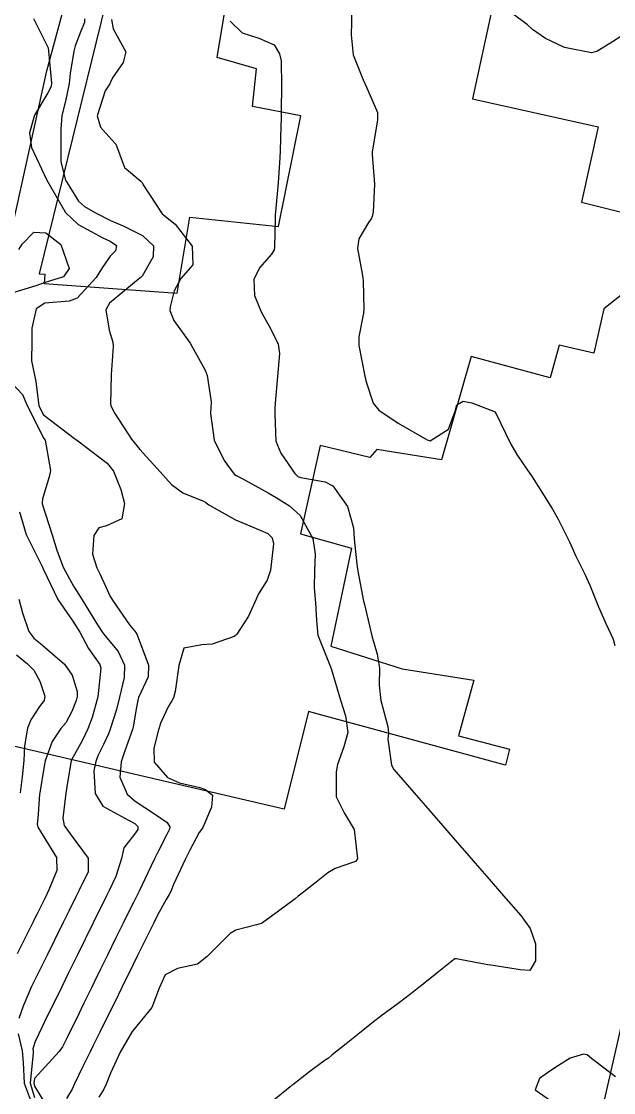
# Model space of a CAD drawing. Header units: metres. Extents: x 318500 to 325275, y 7408834 to 7428799.
# Drawn here: x 323253.7 to 323290.4, y 7419212.7 to 7419279.1 of the extents above; entities that cross this region are included whole.
import ezdxf

# ---------------------------------------------------------------- set-up
doc = ezdxf.new("R2010")
doc.units = ezdxf.units.M
doc.header["$MEASUREMENT"] = 0
for name, color, linetype in [('Curvas de Nivel 1m', 11, 'Continuous'), ('Curvas de Nivel 5m', 15, 'Continuous'), ('Edificações', 30, 'Continuous'), ('Vias Primárias', 230, 'Continuous')]:
    doc.layers.add(name, color=color, linetype=linetype)

msp = doc.modelspace()

# ---------------------------------------------------------------- linework, layer by layer
at = {"layer": 'Curvas de Nivel 1m', "flags": 128}
for points, elevation in [([(323274.116, 7419280.259), (323274.134, 7419278.992), (323274.124, 7419278.227), (323274.246, 7419276.991), (323274.855, 7419275.447), (323275.073, 7419274.982), (323275.305, 7419274.468), (323275.745, 7419273.424), (323275.754, 7419272.973), (323275.685, 7419272.573), (323275.416, 7419270.978), (323275.418, 7419270.818), (323275.565, 7419268.975), (323275.489, 7419267.252), (323275.427, 7419266.977), (323275.358, 7419266.828), (323275.204, 7419266.593), (323274.59, 7419265.585), (323274.517, 7419264.987), (323274.831, 7419263.308), (323274.873, 7419262.983), (323274.907, 7419261.208), (323274.881, 7419260.982), (323274.586, 7419259.507), (323274.594, 7419258.985), (323274.971, 7419257.082), (323274.991, 7419256.981), (323275.067, 7419256.657), (323275.489, 7419255.408), (323275.844, 7419254.968), (323277.038, 7419254.163), (323278.824, 7419253.122), (323279.022, 7419253.076), (323280.157, 7419253.784), (323280.573, 7419254.905), (323280.664, 7419255.294), (323281.056, 7419255.527), (323281.595, 7419255.432), (323283.05, 7419254.87), (323284.022, 7419252.855), (323284.382, 7419252.217), (323285.005, 7419251.313), (323285.335, 7419250.837), (323285.938, 7419249.878), (323286.603, 7419248.824), (323286.961, 7419248.22), (323287.654, 7419246.809), (323288.054, 7419245.926), (323288.602, 7419244.795), (323288.91, 7419244.118), (323289.463, 7419242.781), (323289.907, 7419241.742), (323290.36, 7419240.768), (323290.474, 7419240.384)], 727), ([(323291.365, 7419278.461), (323290.328, 7419277.803), (323289.346, 7419277.199), (323289.017, 7419277.123), (323287.349, 7419277.447), (323286.173, 7419278.017), (323285.366, 7419278.573), (323285.062, 7419278.845), (323284.089, 7419279.571)], 727), ([(323254.418, 7419279.254), (323255.343, 7419277.426), (323255.353, 7419277.24), (323255.358, 7419277.222), (323255.537, 7419275.238), (323255.51, 7419275.036), (323255.304, 7419274.643), (323254.478, 7419273.252), (323254.169, 7419272.152), (323254.306, 7419271.254), (323255.23, 7419269.272), (323255.245, 7419269.24), (323255.253, 7419269.216), (323256.41, 7419267.228), (323257.199, 7419266.47), (323258.732, 7419265.652), (323259.184, 7419265.453), (323259.562, 7419265.184), (323259.506, 7419264.855), (323259.17, 7419264.51), (323258.631, 7419263.725), (323258.317, 7419263.202), (323257.137, 7419261.914), (323256.631, 7419261.729), (323255.134, 7419261.593), (323254.597, 7419261.248), (323254.323, 7419260.041), (323254.311, 7419259.252), (323254.301, 7419258.032), (323254.461, 7419257.249), (323254.57, 7419256.753), (323254.764, 7419255.244), (323255.042, 7419254.674), (323256.963, 7419253.221), (323257.019, 7419253.179), (323257.176, 7419253.06), (323258.997, 7419251.677), (323259.388, 7419251.184), (323259.844, 7419250.043), (323260.073, 7419249.173), (323259.908, 7419248.223), (323258.949, 7419247.792), (323258.473, 7419247.672), (323258.159, 7419247.202), (323258.083, 7419246.042), (323258.346, 7419245.198), (323258.529, 7419244.819), (323258.898, 7419244.009), (323259.162, 7419243.455), (323259.319, 7419243.184), (323260.367, 7419241.668), (323260.78, 7419241.161), (323260.812, 7419241.113), (323260.858, 7419241.034), (323261.558, 7419239.153), (323261.542, 7419238.433), (323260.938, 7419237.159), (323260.903, 7419237.064), (323260.801, 7419236.552), (323260.605, 7419235.341), (323260.561, 7419235.163), (323260.078, 7419233.853), (323259.854, 7419233.173), (323259.782, 7419232.216), (323260.233, 7419231.167), (323260.724, 7419230.738), (323261.925, 7419229.935), (323262.704, 7419229.407), (323262.866, 7419229.138), (323262.849, 7419228.987), (323262.693, 7419228.671), (323262.175, 7419227.648), (323261.935, 7419227.147), (323261.522, 7419226.291), (323260.967, 7419225.157), (323260.862, 7419224.942), (323260.64, 7419224.492), (323260.197, 7419223.596), (323259.987, 7419223.169), (323259.529, 7419222.253), (323259.002, 7419221.184), (323258.581, 7419220.324), (323258.207, 7419219.56), (323258.032, 7419219.195), (323257.549, 7419218.207), (323257.06, 7419217.205), (323256.888, 7419216.854), (323256.524, 7419216.115), (323256.223, 7419215.506), (323256.011, 7419215.217), (323254.493, 7419213.534), (323254.437, 7419213.241), (323254.487, 7419213.069), (323255.601, 7419211.223)], 731), ([(323259.255, 7419279.192), (323259.361, 7419278.604), (323260.158, 7419277.178), (323259.99, 7419276.52), (323259.316, 7419275.563), (323259.203, 7419275.3), (323259.148, 7419275.192), (323258.875, 7419274.766), (323258.364, 7419273.204), (323258.583, 7419272.504), (323259.268, 7419271.736), (323259.531, 7419271.453), (323259.641, 7419271.184), (323260.068, 7419270.003), (323261.082, 7419269.162), (323261.152, 7419269.084), (323261.228, 7419268.939), (323262.408, 7419267.148), (323263.2, 7419266.494), (323264.256, 7419265.124), (323264.307, 7419263.978), (323263.556, 7419263.134), (323263.142, 7419262.368), (323262.906, 7419261.368), (323262.875, 7419261.143), (323263.121, 7419260.534), (323264.134, 7419259.124), (323265.075, 7419257.438), (323265.184, 7419257.108), (323265.439, 7419255.49), (323265.425, 7419255.104), (323265.394, 7419254.755), (323265.627, 7419253.101), (323266.252, 7419251.84), (323266.798, 7419251.083), (323266.888, 7419250.981), (323266.988, 7419250.913), (323267.312, 7419250.751), (323268.978, 7419249.843), (323269.47, 7419249.548), (323270.299, 7419249.04), (323270.961, 7419248.432), (323271.738, 7419247.018), (323271.894, 7419246.047), (323271.845, 7419245.016), (323271.832, 7419243.948), (323271.913, 7419243.015), (323271.964, 7419241.923), (323272.043, 7419241.012), (323272.831, 7419239.061), (323272.855, 7419239), (323272.869, 7419238.96), (323273.467, 7419236.993), (323273.775, 7419236.011), (323273.906, 7419234.989), (323273.656, 7419234.106), (323273.268, 7419232.995), (323273.191, 7419232.558), (323273.197, 7419230.995), (323273.694, 7419230.012), (323274.301, 7419228.984), (323274.516, 7419227.147), (323274.388, 7419226.983), (323273.118, 7419226.551), (323272.669, 7419226.295), (323271.952, 7419225.719), (323271.08, 7419225.024), (323270.84, 7419224.834), (323270.645, 7419224.681), (323269.699, 7419223.979), (323268.622, 7419223.189), (323268.535, 7419223.147), (323268.241, 7419223.064), (323266.965, 7419222.728), (323266.614, 7419222.522), (323265.188, 7419221.101), (323264.585, 7419220.617), (323263.355, 7419220.349), (323262.578, 7419219.965), (323262.212, 7419219.135), (323261.751, 7419217.943), (323261.116, 7419217.151), (323260.533, 7419216.455), (323259.805, 7419215.171), (323259.189, 7419213.868), (323258.921, 7419213.184), (323258.791, 7419212.88), (323258.478, 7419212.383)], 729), ([(323266.624, 7419279.091), (323267.359, 7419278.35), (323268.388, 7419278.037), (323269.348, 7419277.62), (323269.679, 7419277.055), (323269.769, 7419276.618), (323269.801, 7419275.053), (323269.78, 7419273.538), (323269.774, 7419273.053), (323269.757, 7419272.579), (323269.717, 7419271.053), (323269.701, 7419270.606), (323269.598, 7419269.054), (323269.426, 7419267.27), (323269.416, 7419267.057), (323269.415, 7419266.849), (323269.363, 7419265.057), (323269.335, 7419264.901), (323269.174, 7419264.646), (323268.434, 7419263.794), (323268.079, 7419263.071), (323268.126, 7419262.084), (323268.531, 7419261.066), (323269.115, 7419260.035), (323269.592, 7419259.053), (323269.667, 7419258.476), (323269.544, 7419257.053), (323269.406, 7419255.407), (323269.389, 7419255.055), (323269.376, 7419254.724), (323269.447, 7419253.054), (323269.751, 7419252.307), (323270.629, 7419251.035), (323270.82, 7419250.864), (323270.988, 7419250.798), (323272.511, 7419250.533), (323272.983, 7419250.27), (323273.888, 7419248.991), (323274.256, 7419247.681), (323274.309, 7419246.986), (323274.475, 7419245.426), (323274.537, 7419244.984), (323274.892, 7419243.137), (323274.921, 7419243.01), (323274.924, 7419242.979), (323274.938, 7419242.931), (323275.407, 7419240.972), (323275.732, 7419239.85), (323275.872, 7419238.965), (323275.86, 7419237.929), (323275.957, 7419236.963), (323276.384, 7419235.358), (323276.424, 7419234.955), (323276.389, 7419234.568), (323276.613, 7419232.952), (323276.756, 7419232.7), (323278.292, 7419230.927), (323278.723, 7419230.434), (323280.051, 7419228.906), (323280.693, 7419228.173), (323281.286, 7419227.491), (323281.816, 7419226.883), (323282.665, 7419225.902), (323283.57, 7419224.856), (323284.632, 7419223.635), (323285.21, 7419222.834), (323285.548, 7419221.893), (323285.544, 7419220.831), (323285.189, 7419220.237), (323284.592, 7419220.274), (323282.923, 7419220.537), (323282.596, 7419220.579), (323280.953, 7419220.895), (323280.652, 7419220.95), (323280.601, 7419220.957), (323280.553, 7419220.948), (323280.456, 7419220.901), (323279.427, 7419220.072), (323278.577, 7419219.388), (323278.316, 7419219.182), (323278.001, 7419218.929), (323277.195, 7419218.306), (323276.553, 7419217.838), (323276.039, 7419217.466), (323275.399, 7419216.967), (323274.533, 7419216.274), (323273.817, 7419215.697), (323272.95, 7419214.996), (323272.707, 7419214.807), (323272.515, 7419214.665), (323271.55, 7419213.968), (323270.492, 7419213.148), (323270.426, 7419213.095), (323270.346, 7419213.031), (323269.317, 7419212.202)], 728), ([(323253.515, 7419264.925), (323253.715, 7419265.262), (323254.442, 7419266.001), (323255.191, 7419265.952), (323256.128, 7419265.231), (323256.64, 7419263.743), (323256.283, 7419263.229), (323255.416, 7419262.968), (323255.146, 7419262.88), (323254.571, 7419262.676), (323253.14, 7419262.244)], 732), ([(323253.064, 7419256.653), (323253.732, 7419255.935), (323254.028, 7419255.255), (323255.021, 7419253.284), (323255.048, 7419253.24), (323255.139, 7419253.118), (323255.484, 7419251.235), (323255.385, 7419250.837), (323254.972, 7419249.473), (323254.955, 7419249.24), (323254.969, 7419249.153), (323255.591, 7419247.233), (323255.868, 7419246.288), (323256.27, 7419245.226), (323256.898, 7419244.055), (323257.228, 7419243.55), (323257.439, 7419243.212), (323258.399, 7419241.665), (323258.709, 7419241.192), (323258.768, 7419241.101), (323258.857, 7419240.988), (323259.683, 7419240.018), (323260.069, 7419239.171), (323260.055, 7419238.405), (323259.758, 7419237.176), (323259.563, 7419236.414), (323259.183, 7419235.184), (323259.067, 7419234.894), (323258.766, 7419234.246), (323258.419, 7419233.531), (323258.285, 7419233.197), (323258.165, 7419232.62), (323258.242, 7419231.197), (323258.718, 7419230.411), (323260.312, 7419229.56), (323260.703, 7419229.345), (323260.885, 7419229.158), (323260.882, 7419228.973), (323260.693, 7419228.689), (323260.022, 7419227.828), (323259.876, 7419227.172), (323259.536, 7419226.054), (323259.113, 7419225.183), (323258.959, 7419224.872), (323258.636, 7419224.225), (323258.286, 7419223.532), (323258.122, 7419223.195), (323257.624, 7419222.18), (323257.144, 7419221.204), (323256.965, 7419220.827), (323256.578, 7419220.038), (323256.176, 7419219.216), (323255.642, 7419218.136), (323255.195, 7419217.23), (323254.975, 7419216.791), (323254.519, 7419215.835), (323254.381, 7419215.373), (323254.402, 7419215.242), (323254.402, 7419215.134), (323254.212, 7419213.244), (323254.477, 7419212.37)], 732), ([(323253.552, 7419248.671), (323253.964, 7419247.255), (323254.912, 7419245.367), (323254.977, 7419245.239), (323255.025, 7419245.123), (323255.939, 7419243.23), (323256.87, 7419241.886), (323257.295, 7419241.213), (323257.829, 7419240.19), (323258.526, 7419239.195), (323258.601, 7419238.967), (323258.408, 7419237.196), (323258.066, 7419235.926), (323257.793, 7419235.205), (323257.467, 7419234.512), (323256.75, 7419233.247), (323256.466, 7419231.49), (323256.43, 7419231.223), (323256.245, 7419229.686), (323256.324, 7419229.224), (323256.692, 7419228.695), (323257.803, 7419227.203), (323257.804, 7419226.341), (323257.247, 7419225.204), (323257.048, 7419224.802), (323256.631, 7419223.956), (323256.381, 7419223.456), (323256.265, 7419223.215), (323255.716, 7419222.111), (323255.284, 7419221.23), (323254.575, 7419219.787), (323254.308, 7419219.244), (323253.775, 7419218.028), (323253.507, 7419217.256)], 733), ([(323253.523, 7419243.261), (323253.739, 7419242.395), (323254.14, 7419241.251), (323254.441, 7419240.833), (323254.849, 7419240.496), (323256.355, 7419239.225), (323256.823, 7419238.54), (323257.129, 7419237.532), (323257.13, 7419237.215), (323257.062, 7419236.961), (323256.796, 7419236.295), (323256.419, 7419235.59), (323256.126, 7419235.227), (323255.571, 7419234.429), (323255.157, 7419233.236), (323255.092, 7419232.891), (323254.811, 7419231.239), (323254.803, 7419231.165), (323254.71, 7419229.919), (323254.66, 7419229.281), (323254.662, 7419229.241), (323254.698, 7419229.117), (323255.849, 7419227.228), (323255.873, 7419226.438), (323255.379, 7419225.229), (323255.137, 7419224.738), (323254.627, 7419223.708), (323254.472, 7419223.392), (323254.396, 7419223.243), (323253.805, 7419222.049), (323253.412, 7419221.258)], 734), ([(323253.467, 7419216.315), (323253.73, 7419215.252), (323253.779, 7419214.527), (323253.839, 7419213.25), (323254.465, 7419211.596)], 733), ([(323290.503, 7419213.641), (323289.017, 7419214.783), (323288.747, 7419215.011), (323288.522, 7419215.038), (323287.706, 7419214.802), (323286.98, 7419214.346), (323286.508, 7419214.033), (323285.791, 7419213.536), (323285.518, 7419212.83), (323286.48, 7419212.182), (323287.249, 7419212.038), (323288.478, 7419211.958), (323289.256, 7419212), (323290.476, 7419211.793)], 727)]:
    msp.add_lwpolyline(points, dxfattribs=dict(at, elevation=elevation))
at = {"layer": 'Curvas de Nivel 5m', "flags": 128}
for points, elevation in [([(323257.591, 7419279.217), (323257.578, 7419279.006), (323257.359, 7419278.455), (323257.007, 7419277.561), (323256.927, 7419277.224), (323256.706, 7419275.839), (323256.637, 7419275.227), (323256.409, 7419274.118), (323256.171, 7419273.231), (323256.112, 7419272.397), (323256.108, 7419271.232), (323256.112, 7419270.366), (323256.409, 7419269.228), (323257.217, 7419267.921), (323257.591, 7419267.591), (323258.261, 7419267.204), (323259.203, 7419266.732), (323259.981, 7419266.395), (323261.189, 7419265.792), (323261.857, 7419265.153), (323261.848, 7419264.475), (323261.152, 7419263.28), (323261.1, 7419263.211), (323261.045, 7419263.162), (323259.134, 7419261.599), (323258.918, 7419261.193), (323259.111, 7419259.92), (323259.336, 7419259.186), (323259.362, 7419258.92), (323259.244, 7419257.187), (323259.205, 7419255.342), (323259.239, 7419255.187), (323259.472, 7419254.755), (323260.497, 7419253.168), (323261.011, 7419252.535), (323262.275, 7419251.147), (323262.982, 7419250.363), (323263.692, 7419249.844), (323264.972, 7419249.328), (323265.105, 7419249.241), (323265.287, 7419249.105), (323266.956, 7419248.176), (323268.478, 7419247.534), (323268.944, 7419247.324), (323269.224, 7419247.056), (323269.312, 7419246.676), (323269.121, 7419245.057), (323268.904, 7419244.433), (323268.372, 7419243.588), (323268.156, 7419243.067), (323267.754, 7419242.194), (323267.033, 7419241.078), (323266.945, 7419240.992), (323266.858, 7419240.942), (323265.497, 7419240.454), (323264.85, 7419240.419), (323263.754, 7419240.218), (323263.435, 7419239.131), (323263.217, 7419237.537), (323263.098, 7419237.136), (323262.999, 7419236.946), (323262.802, 7419236.622), (323262.317, 7419235.614), (323262.18, 7419235.146), (323261.889, 7419234.023), (323261.908, 7419233.148), (323262.741, 7419232.195), (323263.476, 7419231.868), (323264.735, 7419231.572), (323265.09, 7419231.461), (323265.527, 7419231.098), (323265.462, 7419230.355), (323264.929, 7419229.107), (323264.832, 7419228.974), (323264.695, 7419228.787), (323264.111, 7419227.686), (323263.832, 7419227.123), (323263.095, 7419225.574), (323262.931, 7419225.136), (323262.839, 7419224.945), (323262.643, 7419224.644), (323262.107, 7419223.666), (323261.855, 7419223.148), (323261.441, 7419222.314), (323260.87, 7419221.156), (323260.584, 7419220.573), (323259.896, 7419219.17), (323259.456, 7419218.277), (323258.914, 7419217.184), (323258.528, 7419216.401), (323258.126, 7419215.583), (323257.939, 7419215.196), (323257.469, 7419214.232), (323256.97, 7419213.205), (323256.811, 7419212.881), (323256.476, 7419212.306)], 730), ([(323253.375, 7419239.799), (323254.054, 7419239.252), (323254.44, 7419238.86), (323254.819, 7419238.17), (323255.136, 7419237.237), (323255.078, 7419236.965), (323254.8, 7419236.59), (323254.266, 7419235.769), (323254.045, 7419235.251), (323253.866, 7419234.151), (323253.829, 7419233.254), (323253.729, 7419232.244), (323253.595, 7419231.257)], 735)]:
    msp.add_lwpolyline(points, dxfattribs=dict(at, elevation=elevation))
at = {"layer": 'Edificações'}
for points in [[(323260.655, 7419287.399), (323254.783, 7419263.412), (323255.126, 7419263.392), (323255.087, 7419262.818), (323263.332, 7419262.215), (323264.124, 7419266.93), (323269.608, 7419266.343), (323271.002, 7419273.209), (323267.994, 7419273.791), (323268.247, 7419276.132), (323265.808, 7419276.828), (323267.297, 7419285.799)], [(323283.205, 7419281.519), (323281.652, 7419274.271), (323289.443, 7419272.527), (323288.41, 7419267.868), (323302.568, 7419264.314)], [(323293.318, 7419264.04), (323289.779, 7419261.248), (323289.173, 7419258.491), (323287.019, 7419258.996), (323286.447, 7419256.979), (323281.567, 7419258.29), (323279.714, 7419251.892), (323275.711, 7419252.523), (323275.267, 7419252.04), (323272.189, 7419252.783), (323270.974, 7419247.3), (323274.14, 7419246.419), (323272.864, 7419240.336), (323277.286, 7419238.928), (323281.734, 7419238.237), (323280.773, 7419234.781), (323283.934, 7419233.957), (323283.678, 7419232.954), (323271.472, 7419236.284), (323269.97, 7419230.238), (323248.897, 7419235.129), (323244.787, 7419215.336), (323249.017, 7419213.964), (323248.413, 7419211.857)], [(323286.906, 7419199.418), (323291.076, 7419217.63)]]:
    msp.add_lwpolyline(points, dxfattribs=at)
at = {"layer": 'Vias Primárias'}
for points in [[(323715.644, 7420145.548, 0), (323709.04, 7420132.939)], [(323178.051, 7419177.277, 0), (323185.169, 7419183.994)], [(323831.088, 7420001.787, 0), (323833.844, 7420008.443, 0.220888)], [(323230.724, 7419208.254, 0.182511), (323243.226, 7419224.417), (323244.145, 7419227.484), (323246.706, 7419238.2), (323248.194, 7419245.012), (323250.619, 7419255.179), (323253.1, 7419266.254), (323255.249, 7419276.01), (323258.362, 7419287.557), (323260.896, 7419299.704), (323263.21, 7419309.092, -0.378116), (323265.798, 7419310.467), (323282.524, 7419306.47), (323298.182, 7419302.777)]]:
    msp.add_lwpolyline(points, format="xyb", dxfattribs=at)

doc.saveas('drawing.dxf')
